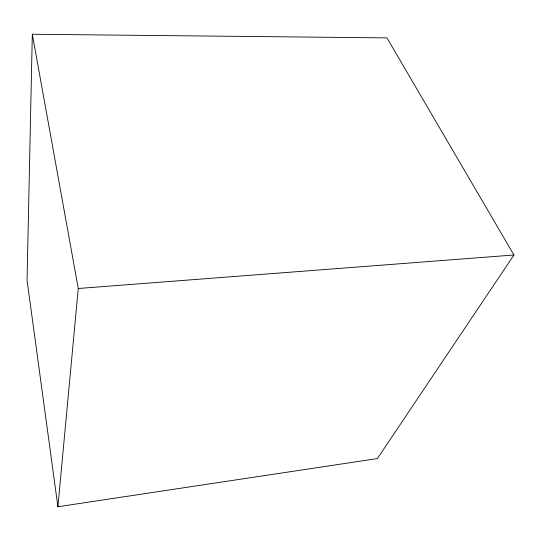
<?xml version="1.0" encoding="UTF-8"?>
<svg xmlns="http://www.w3.org/2000/svg" width="541" height="541" viewBox="0 0 541 541"><rect width="100%" height="100%" fill="white"/><g stroke="black" fill="none" stroke-linecap="round" stroke-linejoin="round"><path stroke-width="0.81" d="M32.318 34.252L27.05 280.238L57.907 506.748L377.368 458.579L513.95 254.987L386.957 37.877L32.318 34.252L78.262 288.495L57.907 506.748M78.262 288.495L513.95 254.987"/></g></svg>
